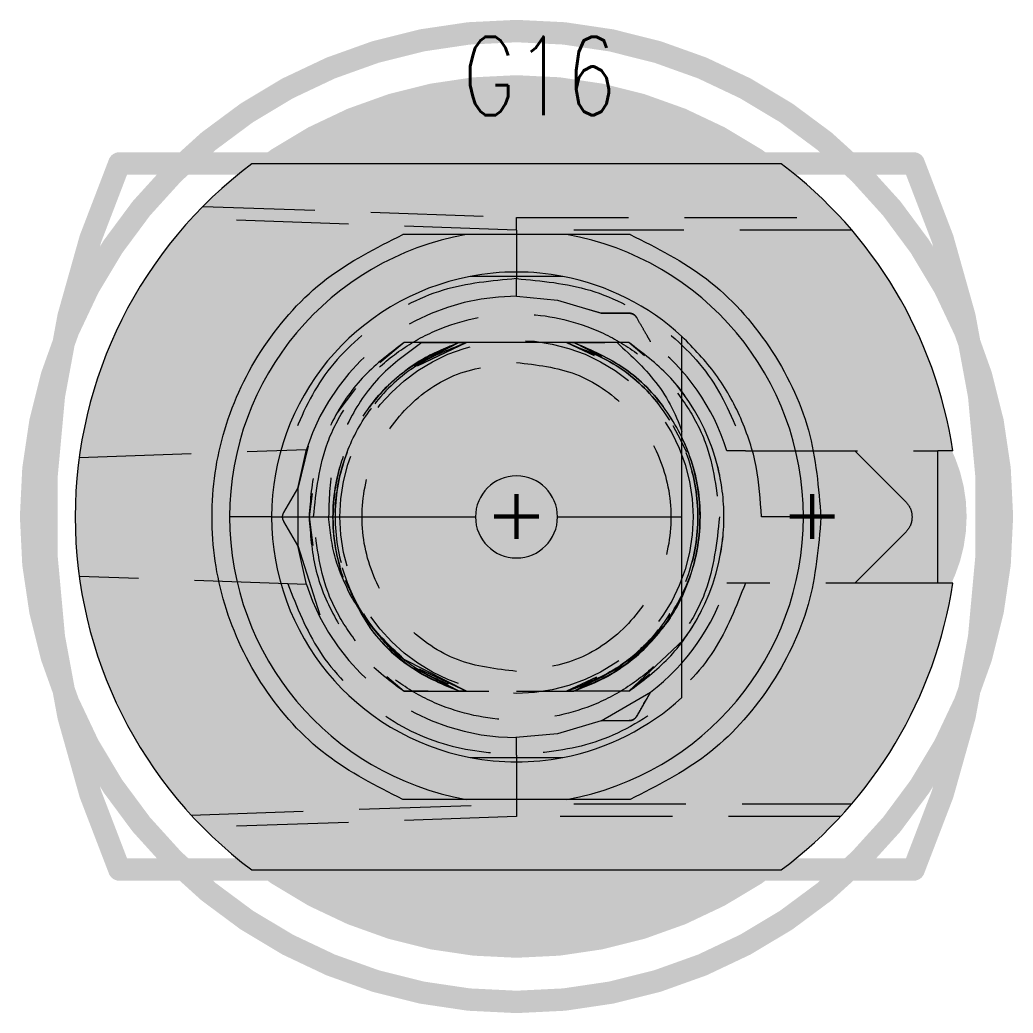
# Model space of a CAD drawing. Header units: millimetres. Extents: x 5 to 1395, y 5 to 415.
# Drawn here: x 1331.12 to 1342.37, y 98.57 to 109.83 of the extents above; entities that cross this region are included whole.
import ezdxf

# ---------------------------------------------------------------- set-up
doc = ezdxf.new("R2010")
doc.units = ezdxf.units.MM
doc.linetypes.add('HIDDEN', pattern=[1.905, 1.27, -0.635])
for name, color, linetype in [('DRIL_PLTE_THRU_01', 16, 'Continuous'), ('DRIL_PLTE_THRU_02', 146, 'Continuous'), ('DRIL_PLTE_THRU_03', 56, 'Continuous'), ('DRIL_PLTE_THRU_04', 216, 'Continuous'), ('DRIL_PLTE_THRU_05', 34, 'Continuous'), ('DRIL_PLTE_THRU_06', 96, 'Continuous'), ('DRIL_PLTE_THRU_07', 171, 'Continuous'), ('DRIL_PLTE_THRU_08', 176, 'Continuous'), ('DRIL_SYMBOL', 2, 'Continuous'), ('PADS_BOT', 5, 'Continuous'), ('PADS_INNER', 1, 'Continuous'), ('PADS_TOP', 1, 'Continuous'), ('PART_NAME_01', 1, 'Continuous'), ('PART_TOP_2DLINE_26', 5, 'Continuous'), ('PART_TOP_2DLINE_27', 5, 'Continuous')]:
    doc.layers.add(name, color=color, linetype=linetype)
doc.styles.add('W0$127', font='simplex', dxfattribs={"width": 0.75})

# ---------------------------------------------------------------- blocks, each defined once
blk = doc.blocks.new('SMOOTH_0$254')
at = {"const_width": 0.127}
blk.add_lwpolyline([(-0.0635, 0, 1), (0.0635, 0, 1)], format="xyb", close=True, dxfattribs=at)
blk = doc.blocks.new('PART_BODY_TOP_1')
at = {"layer": 'PART_TOP_2DLINE_26', "const_width": 0.254}
blk.add_lwpolyline([(5.5, 0, 1), (-5.5, 0, 1)], format="xyb", close=True, dxfattribs=at)
at = {"layer": 'PART_TOP_2DLINE_27', "const_width": 0.254}
blk.add_lwpolyline([(-4.5, 4), (4.5, 4, -0.208911), (4.5, -4), (-4.5, -4, -0.208911)], format="xyb", close=True, dxfattribs=at)
at = {"layer": 'PART_TOP_2DLINE_27'}
for p in [(-4.5, 4), (4.5, 4), (-4.5, -4), (4.5, -4)]:
    blk.add_blockref('SMOOTH_0$254', p, dxfattribs=at)
blk = doc.blocks.new('DRIL_SYMBOL_5$15')
at = {"layer": 'DRIL_SYMBOL', "const_width": 0.0508}
for points in [[(0, -0.254), (0, 0.254)], [(-0.254, 0), (0.254, 0)]]:
    blk.add_lwpolyline(points, dxfattribs=at)
blk = doc.blocks.new('DRIL_HOLE_5$15')
at = {"const_width": 2.575}
blk.add_lwpolyline([(-1.2875, 0, 1), (1.2875, 0, 1)], format="xyb", close=True, dxfattribs=at)
blk.add_blockref('DRIL_SYMBOL_5$15', (0, 0))
blk = doc.blocks.new('PAD_0')
at = {"const_width": 5}
blk.add_lwpolyline([(0, -2.5, 1), (0, 2.5, 1)], format="xyb", close=True, dxfattribs=at)
blk = doc.blocks.new('STK_TOP_181')
at = {"layer": 'DRIL_PLTE_THRU_01'}
blk.add_blockref('DRIL_HOLE_5$15', (0, 0), dxfattribs=at)
at = {"layer": 'DRIL_PLTE_THRU_02'}
blk.add_blockref('DRIL_HOLE_5$15', (0, 0), dxfattribs=at)
at = {"layer": 'DRIL_PLTE_THRU_03'}
blk.add_blockref('DRIL_HOLE_5$15', (0, 0), dxfattribs=at)
at = {"layer": 'DRIL_PLTE_THRU_04'}
blk.add_blockref('DRIL_HOLE_5$15', (0, 0), dxfattribs=at)
at = {"layer": 'DRIL_PLTE_THRU_05'}
blk.add_blockref('DRIL_HOLE_5$15', (0, 0), dxfattribs=at)
at = {"layer": 'DRIL_PLTE_THRU_06'}
blk.add_blockref('DRIL_HOLE_5$15', (0, 0), dxfattribs=at)
at = {"layer": 'DRIL_PLTE_THRU_07'}
blk.add_blockref('DRIL_HOLE_5$15', (0, 0), dxfattribs=at)
at = {"layer": 'DRIL_PLTE_THRU_08'}
blk.add_blockref('DRIL_HOLE_5$15', (0, 0), dxfattribs=at)
at = {"layer": 'PADS_BOT'}
blk.add_blockref('PAD_0', (0, 0), dxfattribs=at)
at = {"layer": 'PADS_INNER'}
blk.add_blockref('PAD_0', (0, 0), dxfattribs=at)
at = {"layer": 'PADS_TOP'}
blk.add_blockref('PAD_0', (0, 0), dxfattribs=at)
blk = doc.blocks.new('DRIL_SYMBOL_2$55')
at = {"layer": 'DRIL_SYMBOL', "const_width": 0.0508}
for points in [[(0, -0.254), (0, 0.254)], [(-0.254, 0), (0.254, 0)]]:
    blk.add_lwpolyline(points, dxfattribs=at)
blk = doc.blocks.new('DRIL_HOLE_2$55')
at = {"const_width": 1.275}
blk.add_lwpolyline([(-0.6375, 0, 1), (0.6375, 0, 1)], format="xyb", close=True, dxfattribs=at)
blk.add_blockref('DRIL_SYMBOL_2$55', (0, 0))
blk = doc.blocks.new('PAD_1')
at = {"const_width": 1.75}
blk.add_lwpolyline([(0, -0.875, 1), (0, 0.875, 1)], format="xyb", close=True, dxfattribs=at)
blk = doc.blocks.new('STK_TOP_182')
at = {"layer": 'DRIL_PLTE_THRU_01'}
blk.add_blockref('DRIL_HOLE_2$55', (0, 0), dxfattribs=at)
at = {"layer": 'DRIL_PLTE_THRU_02'}
blk.add_blockref('DRIL_HOLE_2$55', (0, 0), dxfattribs=at)
at = {"layer": 'DRIL_PLTE_THRU_03'}
blk.add_blockref('DRIL_HOLE_2$55', (0, 0), dxfattribs=at)
at = {"layer": 'DRIL_PLTE_THRU_04'}
blk.add_blockref('DRIL_HOLE_2$55', (0, 0), dxfattribs=at)
at = {"layer": 'DRIL_PLTE_THRU_05'}
blk.add_blockref('DRIL_HOLE_2$55', (0, 0), dxfattribs=at)
at = {"layer": 'DRIL_PLTE_THRU_06'}
blk.add_blockref('DRIL_HOLE_2$55', (0, 0), dxfattribs=at)
at = {"layer": 'DRIL_PLTE_THRU_07'}
blk.add_blockref('DRIL_HOLE_2$55', (0, 0), dxfattribs=at)
at = {"layer": 'DRIL_PLTE_THRU_08'}
blk.add_blockref('DRIL_HOLE_2$55', (0, 0), dxfattribs=at)
at = {"layer": 'PADS_BOT'}
blk.add_blockref('PAD_1', (0, 0), dxfattribs=at)
at = {"layer": 'PADS_INNER'}
blk.add_blockref('PAD_1', (0, 0), dxfattribs=at)
at = {"layer": 'PADS_TOP'}
blk.add_blockref('PAD_1', (0, 0), dxfattribs=at)
blk = doc.blocks.new('SYM_TOP_3')
for name, p in [('PART_BODY_TOP_1', (0, 0)), ('STK_TOP_181', (0, 0)), ('STK_TOP_182', (3.35, 0))]:
    blk.add_blockref(name, p)
blk = doc.blocks.new('PART_TOP_5')
blk.add_blockref('SYM_TOP_3', (0, 0))
at = {"layer": 'PART_NAME_01', "style": 'W0$127', "width": 0.75}
blk.add_text('G16', height=0.889, dxfattribs=at).set_placement((-0.6096, 4.5466))
blk = doc.blocks.new('q')
blk.add_blockref('PART_TOP_5', (1336.745, 104.199))

msp = doc.modelspace()

# ---------------------------------------------------------------- linework, layer by layer
at = {"color": 7, "linetype": 'Continuous', "lineweight": 15}
for p, q in [((1339.7448, 108.1938), (1333.7448, 108.1938)), ((1341.6882, 104.9438), (1341.5198, 104.9438)), ((1341.5198, 103.4438), (1341.5198, 104.9438)), ((1333.9698, 104.1938), (1333.4948, 104.1938)), ((1333.9698, 104.1938), (1336.2801, 104.1938)), ((1337.2096, 104.1938), (1338.6198, 104.1938)), ((1339.9948, 104.1938), (1339.5198, 104.1938)), ((1341.6882, 103.4438), (1341.5198, 103.4438)), ((1333.7448, 100.1938), (1339.7448, 100.1938))]:
    msp.add_line(p, q, dxfattribs=at)
at = {"color": 7, "linetype": 'HIDDEN', "lineweight": 0}
for p, q in [((1333.1923, 107.7123), (1336.7448, 107.5882)), ((1336.7448, 107.4438), (1333.0591, 107.5725)), ((1336.7448, 107.4438), (1336.7448, 107.5881)), ((1336.7448, 107.5881), (1340.4161, 107.5881)), ((1336.7448, 107.4438), (1336.7448, 106.8938)), ((1340.5445, 107.4438), (1337.3951, 107.4438)), ((1336.7448, 106.6938), (1336.7448, 106.8938)), ((1337.7047, 106.5021), (1337.5025, 106.5602)), ((1337.7047, 106.5021), (1338.0198, 106.5021)), ((1335.4713, 106.1688), (1335.1978, 105.9396)), ((1336.0939, 106.1688), (1335.4713, 106.1688)), ((1336.0939, 106.1688), (1335.5816, 105.9054)), ((1335.6223, 105.9063), (1336.1788, 106.1687)), ((1336.1788, 106.1687), (1335.6223, 105.9063)), ((1335.6223, 105.9063), (1336.1788, 106.1687)), ((1336.1788, 106.1687), (1335.6223, 105.9063)), ((1336.4296, 106.1688), (1335.6722, 106.1688)), ((1335.6722, 106.1688), (1336.0939, 106.1688)), ((1337.06, 106.1688), (1336.4296, 106.1688)), ((1338.0183, 106.1688), (1337.06, 106.1688)), ((1337.3108, 106.1688), (1337.6237, 106.0212)), ((1337.6237, 106.0212), (1337.3108, 106.1688)), ((1337.7457, 106.1688), (1337.3957, 106.1688)), ((1337.3957, 106.1688), (1337.7457, 106.1688)), ((1337.7106, 106.0069), (1337.3957, 106.1688)), ((1338.1966, 106.0194), (1338.0183, 106.1688)), ((1334.9203, 105.6504), (1334.7097, 105.3688)), ((1331.7906, 104.8688), (1334.3647, 104.9587)), ((1334.3848, 104.9946), (1334.2657, 104.5166)), ((1334.2657, 104.5166), (1334.3647, 104.9587)), ((1339.3385, 104.9438), (1341.5198, 104.9438)), ((1340.5797, 104.9438), (1341.1529, 104.3706)), ((1334.1082, 104.2438), (1334.2657, 104.5166)), ((1334.2657, 104.5166), (1334.2657, 103.8709)), ((1334.428, 104.4587), (1334.3948, 104.1938)), ((1334.2657, 103.8709), (1334.1082, 104.1438)), ((1334.3948, 104.1938), (1334.4354, 103.8701)), ((1334.3948, 104.1938), (1334.4337, 103.8835)), ((1341.1529, 104.017), (1340.5797, 103.4438)), ((1334.3647, 103.4289), (1334.2657, 103.8709)), ((1334.2657, 103.8709), (1334.5175, 103.084)), ((1334.3647, 103.4289), (1331.7906, 103.5188)), ((1341.5198, 103.4438), (1339.3385, 103.4438)), ((1338.634, 102.7961), (1338.0183, 102.2188)), ((1336.1788, 102.2188), (1335.4733, 102.58)), ((1335.5799, 102.4831), (1336.0939, 102.2188)), ((1336.0939, 102.2188), (1335.5799, 102.4831)), ((1336.1788, 102.2188), (1335.6467, 102.4697)), ((1335.6467, 102.4697), (1336.1788, 102.2188)), ((1336.1788, 102.2188), (1335.6467, 102.4697)), ((1335.6467, 102.4697), (1336.1788, 102.2188)), ((1335.6469, 102.4486), (1336.0939, 102.2188)), ((1336.0939, 102.2188), (1335.6469, 102.4486)), ((1336.1788, 102.2188), (1335.7089, 102.4403)), ((1335.709, 102.4403), (1336.1788, 102.2188)), ((1337.9674, 102.5128), (1337.3957, 102.2188)), ((1337.9674, 102.5127), (1337.3957, 102.2188)), ((1338.0183, 102.2188), (1338.2543, 102.4165)), ((1335.2739, 102.3842), (1335.4713, 102.2188)), ((1335.332, 102.3355), (1335.4713, 102.2188)), ((1337.6498, 102.3786), (1337.3108, 102.2188)), ((1337.3108, 102.2188), (1337.6498, 102.3786)), ((1337.3957, 102.2188), (1337.6368, 102.3427)), ((1335.7439, 102.2188), (1335.4713, 102.2188)), ((1335.4713, 102.2188), (1336.0939, 102.2188)), ((1336.1788, 102.2188), (1336.4296, 102.2188)), ((1336.7448, 102.2188), (1337.0129, 102.2188)), ((1336.8264, 102.2188), (1337.06, 102.2188)), ((1337.06, 102.2188), (1337.3108, 102.2188)), ((1338.0183, 102.2188), (1337.3957, 102.2188)), ((1337.7047, 101.8854), (1338.264, 102.2083)), ((1338.0183, 102.2188), (1337.7457, 102.2188)), ((1338.264, 102.2083), (1338.1064, 101.9354)), ((1336.7448, 101.4938), (1336.7448, 101.6938)), ((1336.2204, 101.4688), (1336.2204, 101.4688)), ((1336.7448, 101.4938), (1336.7448, 100.9438)), ((1333.0591, 100.8151), (1336.7448, 100.9438)), ((1336.7448, 100.9438), (1336.7448, 100.7994)), ((1337.3951, 100.9438), (1340.5445, 100.9438)), ((1336.7448, 100.7994), (1333.1923, 100.6753)), ((1340.4161, 100.7994), (1336.7448, 100.7994))]:
    msp.add_line(p, q, dxfattribs=at)
at = {"color": 7, "linetype": 'HIDDEN', "lineweight": 0, "flags": 128}
for points in [[(1336.7448, 106.6938), (1337.2104, 106.65), (1337.7047, 106.5021)], [(1335.4713, 106.1688), (1335.4713, 106.1688)], [(1335.4713, 106.1688), (1335.4713, 106.1688)], [(1335.4713, 106.1688), (1335.4713, 106.1688)], [(1335.4713, 106.1688), (1335.4713, 106.1688)], [(1335.4713, 106.1688), (1335.4713, 106.1688)], [(1335.4713, 106.1688), (1335.4713, 106.1688)], [(1335.4713, 106.1688), (1335.4713, 106.1688)], [(1336.4296, 106.1688), (1336.4296, 106.1688)], [(1337.06, 106.1688), (1337.06, 106.1688)], [(1338.0183, 106.1688), (1338.0183, 106.1688)], [(1338.0183, 106.1688), (1338.0183, 106.1688)], [(1338.0183, 106.1688), (1338.0183, 106.1688)], [(1338.0183, 106.1688), (1338.0183, 106.1688)], [(1338.0183, 106.1688), (1338.0183, 106.1688)], [(1338.0183, 106.1688), (1338.0183, 106.1688)], [(1338.0183, 106.1688), (1338.0183, 106.1688)], [(1338.0183, 106.1688), (1338.0183, 106.1688)], [(1335.7176, 105.973), (1335.7176, 105.973)], [(1338.674, 104.9699), (1338.6778, 104.9413), (1338.6779, 104.9323), (1338.6777, 104.931), (1338.6773, 104.9302), (1338.6771, 104.93), (1338.6771, 104.93), (1338.677, 104.93), (1338.677, 104.9299), (1338.677, 104.9299), (1338.677, 104.9299), (1338.677, 104.9299), (1338.6771, 104.9299), (1338.6773, 104.93), (1338.6774, 104.93), (1338.6774, 104.93), (1338.6774, 104.93), (1338.6774, 104.93), (1338.6774, 104.93), (1338.6773, 104.93), (1338.6771, 104.9299), (1338.6769, 104.9299), (1338.6768, 104.9298), (1338.6768, 104.9298), (1338.6767, 104.9298), (1338.6767, 104.9298), (1338.6767, 104.9298), (1338.6767, 104.9298), (1338.6764, 104.9298), (1338.676, 104.9299), (1338.6754, 104.9302), (1338.6727, 104.9332), (1338.6086, 105.0627), (1338.5214, 105.2257)], [(1334.9656, 105.221), (1334.9656, 105.221)], [(1335.4713, 102.2188), (1335.4713, 102.2188)], [(1336.1788, 102.2188), (1336.1788, 102.2188)], [(1336.1788, 102.2188), (1336.1788, 102.2188)], [(1336.1788, 102.2188), (1336.1788, 102.2188)], [(1336.1788, 102.2188), (1336.1788, 102.2188)], [(1336.1788, 102.2188), (1336.1788, 102.2188)], [(1336.1788, 102.2188), (1336.1788, 102.2188)], [(1336.1788, 102.2188), (1336.1788, 102.2188)], [(1336.1788, 102.2188), (1336.1788, 102.2188)], [(1337.3108, 102.2188), (1337.3108, 102.2188)], [(1337.3108, 102.2188), (1337.3108, 102.2188)], [(1337.3108, 102.2188), (1337.3108, 102.2188)], [(1337.3108, 102.2188), (1337.3108, 102.2188)], [(1337.3108, 102.2188), (1337.3108, 102.2188)], [(1338.0183, 102.2188), (1338.0183, 102.2188)], [(1337.7047, 101.8854), (1337.2104, 101.7375), (1336.7363, 101.6938)]]:
    msp.add_lwpolyline(points, dxfattribs=at)
at = {"color": 7, "linetype": 'HIDDEN', "lineweight": 0}
msp.add_circle((1336.7448, 104.1938), 2, dxfattribs=at)
at = {"color": 7, "linetype": 'Continuous', "lineweight": 15}
for radius, start, end in [(5, 126.8699, 233.1301), (5, 8.62693, 53.1301), (3.25, 100.06327, 180), (3.25, 0, 79.93673), (2.775, 100.89295, 180), (2.775, 79.10668, 100.89376), (2.775, 47.49336, 79.10705), (0.4648, 0, 180), (3.25, 180, 259.93673), (2.775, 180, 259.10705), (0.4648, 180, 0), (3.25, 280.06327, 0), (5, 306.8699, 351.37307), (2.775, 280.89324, 312.50663), (2.775, 259.10676, 280.89295)]:
    msp.add_arc((1336.7448, 104.1938), radius, start, end, dxfattribs=at)
at = {"color": 7, "linetype": 'HIDDEN', "lineweight": 0}
for radius, start, end in [(2.5, 90, 162.18431), (2.35, 323.50581, 57.18508), (2.5, 17.4576, 52.57976), (2.5, 197.81569, 270), (2.5, 307.42024, 342.5424)]:
    msp.add_arc((1336.7448, 104.1938), radius, start, end, dxfattribs=at)
at = {"color": 7, "linetype": 'Continuous', "lineweight": 15}
for points, knots in [([(1335.4554, 100.9938), (1335.1564, 101.1447), (1334.5447, 101.4535), (1333.8427, 102.2368), (1333.3941, 103.1764), (1333.2462, 104.1938), (1333.3941, 105.2111), (1333.8427, 106.1508), (1334.5447, 106.9341), (1335.1564, 107.2429), (1335.4554, 107.3938)], [0, 0, 0, 0, 0.122204, 0.2499995, 0.3777966, 0.5000001, 0.6222036, 0.7500007, 0.8777962, 1, 1, 1, 1]), ([(1336.1769, 107.3938), (1336.1764, 107.3938), (1336.1752, 107.3938), (1336.1635, 107.3938), (1336.12, 107.3938), (1335.9236, 107.3938), (1335.6896, 107.3938), (1335.4934, 107.3938), (1335.4554, 107.3938)], [0, 0, 0, 0, 0.0169296, 0.0392919, 0.0816921, 0.2361885, 0.8521605, 1, 1, 1, 1]), ([(1337.3127, 107.3938), (1337.1368, 107.3938), (1336.7843, 107.3938), (1336.3912, 107.3938), (1336.1988, 107.3938), (1336.1769, 107.3938)], [0, 0, 0, 0, 0.4690895, 0.9396121, 1, 1, 1, 1]), ([(1338.0342, 107.3938), (1337.8997, 107.3938), (1337.7259, 107.3938), (1337.5316, 107.3938), (1337.451, 107.3938), (1337.397, 107.3938), (1337.3574, 107.3938), (1337.3312, 107.3938), (1337.3172, 107.3938), (1337.3131, 107.3938), (1337.3128, 107.3938), (1337.3127, 107.3938)], [0, 0, 0, 0, 0.5219357, 0.6747139, 0.7796339, 0.8517386, 0.9016652, 0.9545703, 0.9758841, 0.9930933, 1, 1, 1, 1]), ([(1338.0342, 107.3938), (1338.3339, 107.2426), (1338.9471, 106.9333), (1339.6451, 106.1483), (1340.1107, 105.2067), (1340.1672, 104.5223), (1340.1948, 104.1878)], [0, 0, 0, 0, 0.2443894, 0.4999991, 0.7556097, 1, 1, 1, 1]), ([(1337.2692, 106.9188), (1336.9791, 106.9188), (1336.626, 106.9188), (1336.2818, 106.9188), (1336.2204, 106.9188)], [0, 0, 0, 0, 0.8214986, 1, 1, 1, 1]), ([(1338.6198, 104.1938), (1338.6198, 104.3887), (1338.6198, 104.8931), (1338.6198, 105.5749), (1338.6198, 106.0239), (1338.6198, 106.2395)], [0, 0, 0, 0, 0.246525, 0.6381386, 1, 1, 1, 1]), ([(1339.5198, 104.1938), (1339.5084, 104.3856), (1339.4855, 104.7691), (1339.3007, 105.3182), (1339.0208, 105.8255), (1338.7535, 106.1015), (1338.6198, 106.2395)], [0, 0, 0, 0, 0.2500002, 0.5000001, 0.7499999, 1, 1, 1, 1]), ([(1340.1948, 104.1878), (1340.1662, 103.8543), (1340.1076, 103.172), (1339.6414, 102.2343), (1338.9445, 101.4527), (1338.3331, 101.1445), (1338.0342, 100.9938)], [0, 0, 0, 0, 0.244424, 0.5000005, 0.7555761, 1, 1, 1, 1]), ([(1338.6198, 102.1481), (1338.6198, 102.5857), (1338.6198, 103.1886), (1338.6198, 103.9774), (1338.6198, 104.1938)], [0, 0, 0, 0, 0.7257571, 1, 1, 1, 1]), ([(1336.2204, 101.4688), (1336.5105, 101.4688), (1336.8636, 101.4688), (1337.2078, 101.4688), (1337.2692, 101.4688)], [0, 0, 0, 0, 0.8214867, 1, 1, 1, 1]), ([(1336.1769, 100.9938), (1336.1764, 100.9938), (1336.1752, 100.9938), (1336.1635, 100.9938), (1336.12, 100.9938), (1335.9236, 100.9938), (1335.6896, 100.9938), (1335.4934, 100.9938), (1335.4554, 100.9938)], [0, 0, 0, 0, 0.0169296, 0.0392919, 0.0816921, 0.2361885, 0.8521605, 1, 1, 1, 1]), ([(1337.3127, 100.9938), (1337.1368, 100.9938), (1336.7843, 100.9938), (1336.3912, 100.9938), (1336.1988, 100.9938), (1336.1769, 100.9938)], [0, 0, 0, 0, 0.4690895, 0.9396121, 1, 1, 1, 1]), ([(1338.0342, 100.9938), (1337.8997, 100.9938), (1337.7259, 100.9938), (1337.5316, 100.9938), (1337.451, 100.9938), (1337.397, 100.9938), (1337.3574, 100.9938), (1337.3312, 100.9938), (1337.3172, 100.9938), (1337.3131, 100.9938), (1337.3128, 100.9938), (1337.3127, 100.9938)], [0, 0, 0, 0, 0.5219357, 0.6747139, 0.7796339, 0.8517386, 0.9016652, 0.9545703, 0.9758841, 0.9930933, 1, 1, 1, 1])]:
    msp.add_open_spline(points, degree=3, knots=knots, dxfattribs=at)
at = {"color": 7, "linetype": 'HIDDEN', "lineweight": 0}
for points, knots in [([(1336.7448, 106.8938), (1336.4628, 106.8681), (1335.8836, 106.8154), (1335.099, 106.3895), (1334.4701, 105.7559), (1334.257, 105.2147), (1334.1532, 104.9513)], [0, 0, 0, 0, 0.24342102, 0.4999983, 0.75657701, 1, 1, 1, 1]), ([(1336.7448, 106.8938), (1337.0274, 106.868), (1337.6079, 106.815), (1338.3939, 106.3873), (1339.0232, 105.751), (1339.2353, 105.2081), (1339.3385, 104.9438)], [0, 0, 0, 0, 0.2433929, 0.5000001, 0.7566092, 1, 1, 1, 1]), ([(1334.4448, 104.1938), (1334.4757, 104.483), (1334.5234, 104.9295), (1334.8097, 105.4656), (1335.1069, 105.831), (1335.4729, 106.1303), (1336.0089, 106.4076), (1336.7448, 106.5496), (1337.4806, 106.4076), (1338.0166, 106.1304), (1338.3825, 105.8313), (1338.6798, 105.4658), (1338.9662, 104.9296), (1339.0139, 104.483), (1339.0448, 104.1938)], [0, 0, 0, 0, 0.1197213, 0.184823, 0.2500002, 0.3151012, 0.3802778, 0.5000001, 0.6197225, 0.6848233, 0.7499998, 0.8151023, 0.8802787, 1, 1, 1, 1]), ([(1338.0198, 106.5021), (1337.9378, 106.5021), (1337.8294, 106.5021), (1337.733, 106.5021), (1337.7083, 106.5021), (1337.7059, 106.5021), (1337.7047, 106.5021)], [0, 0, 0, 0, 0.6386736, 0.8437249, 0.9249995, 1, 1, 1, 1]), ([(1338.0198, 106.5021), (1338.0285, 106.5015), (1338.0459, 106.5002), (1338.0703, 106.4896), (1338.0917, 106.4738), (1338.1015, 106.4594), (1338.1064, 106.4521)], [0, 0, 0, 0, 0.2508127, 0.4999301, 0.7491433, 1, 1, 1, 1]), ([(1338.1064, 106.4521), (1338.1023, 106.4586), (1338.0967, 106.4675), (1338.0833, 106.4797), (1338.0759, 106.485), (1338.0704, 106.4885), (1338.0645, 106.4917), (1338.056, 106.4956), (1338.0382, 106.5014), (1338.0276, 106.5018), (1338.0198, 106.5021)], [0, 0, 0, 0, 0.3001818, 0.4066774, 0.4526152, 0.4958962, 0.5401335, 0.5867138, 0.6945768, 1, 1, 1, 1]), ([(1338.264, 106.1793), (1338.2634, 106.1803), (1338.2622, 106.1824), (1338.2498, 106.2038), (1338.2196, 106.256), (1338.1694, 106.3431), (1338.1285, 106.4139), (1338.1064, 106.4521)], [0, 0, 0, 0, 0.0741139, 0.1549267, 0.3599193, 0.6537325, 1, 1, 1, 1]), ([(1335.4713, 106.1688), (1335.3145, 106.051), (1335.0011, 105.8153), (1334.6626, 105.3287), (1334.437, 104.7805), (1334.4089, 104.3894), (1334.3948, 104.1938)], [0, 0, 0, 0, 0.2499993, 0.5000001, 0.7499999, 1, 1, 1, 1]), ([(1335.4713, 106.1688), (1335.3145, 106.051), (1335.0011, 105.8153), (1334.6626, 105.3287), (1334.437, 104.7805), (1334.4089, 104.3894), (1334.3948, 104.1938)], [0, 0, 0, 0, 0.2499993, 0.5000001, 0.7499999, 1, 1, 1, 1]), ([(1335.6722, 106.1688), (1335.5093, 106.0516), (1335.1856, 105.8188), (1334.8448, 105.3258), (1334.631, 104.7743), (1334.6208, 104.3864), (1334.6157, 104.1938)], [0, 0, 0, 0, 0.2550557, 0.5067401, 0.755055, 1, 1, 1, 1]), ([(1336.0939, 106.1688), (1335.9566, 106.114), (1335.6821, 106.0043), (1335.3262, 105.7343), (1335.0321, 105.4012), (1334.816, 105.012), (1334.6864, 104.5861), (1334.6512, 104.1431), (1334.7044, 103.6996), (1334.8164, 103.426), (1334.8724, 103.2892)], [0, 0, 0, 0, 0.1250016, 0.2500005, 0.3750018, 0.5000008, 0.6250014, 0.7500008, 0.8750011, 1, 1, 1, 1]), ([(1336.0939, 102.2188), (1335.894, 102.3055), (1335.4941, 102.4789), (1335.0329, 102.9573), (1334.7336, 103.5421), (1334.6312, 104.1938), (1334.7336, 104.8454), (1335.0329, 105.4303), (1335.4941, 105.9086), (1335.894, 106.0821), (1336.0939, 106.1688)], [0, 0, 0, 0, 0.1250002, 0.2500005, 0.3749998, 0.4999998, 0.6250002, 0.7500002, 0.8750004, 1, 1, 1, 1]), ([(1335.4733, 102.58), (1335.335, 102.7081), (1335.0583, 102.9642), (1334.795, 103.4727), (1334.6707, 104.0266), (1334.7035, 104.5951), (1334.8884, 105.1337), (1335.2131, 105.5993), (1335.6493, 105.9703), (1336.0023, 106.1026), (1336.1788, 106.1688)], [0, 0, 0, 0, 0.1249999, 0.2500002, 0.375001, 0.5000013, 0.6250009, 0.7500022, 0.8750022, 1, 1, 1, 1]), ([(1336.1788, 106.1688), (1335.972, 106.0879), (1335.5583, 105.926), (1335.0761, 105.4495), (1334.7622, 104.8578), (1334.6544, 104.1938), (1334.7621, 103.5297), (1335.0761, 102.938), (1335.5583, 102.4615), (1335.972, 102.2997), (1336.1788, 102.2188)], [0, 0, 0, 0, 0.1249998, 0.2499989, 0.3749988, 0.4999992, 0.6249995, 0.7500001, 0.8750012, 1, 1, 1, 1]), ([(1336.1788, 106.1688), (1336.1785, 106.1688), (1336.1777, 106.1688), (1336.1708, 106.1688), (1336.1442, 106.1688), (1336.1157, 106.1688), (1336.0939, 106.1688)], [0, 0, 0, 0, 0.0688566, 0.1453976, 0.3448513, 1, 1, 1, 1]), ([(1336.1788, 106.1688), (1336.1784, 106.1688), (1336.1777, 106.1688), (1336.1708, 106.1688), (1336.1442, 106.1688), (1336.1157, 106.1688), (1336.0939, 106.1688)], [0, 0, 0, 0, 0.0689285, 0.1455767, 0.345186, 1, 1, 1, 1]), ([(1336.0939, 106.1688), (1336.1155, 106.1688), (1336.1436, 106.1688), (1336.1708, 106.1688), (1336.1777, 106.1688), (1336.1785, 106.1688), (1336.1788, 106.1688)], [0, 0, 0, 0, 0.6595402, 0.8553881, 0.9305692, 1, 1, 1, 1]), ([(1337.3108, 106.1688), (1337.3112, 106.1688), (1337.3119, 106.1688), (1337.3188, 106.1688), (1337.3454, 106.1688), (1337.3739, 106.1688), (1337.3957, 106.1688)], [0, 0, 0, 0, 0.0689218, 0.1454857, 0.3449639, 1, 1, 1, 1]), ([(1337.3957, 106.1688), (1337.3741, 106.1688), (1337.346, 106.1688), (1337.3188, 106.1688), (1337.3119, 106.1688), (1337.3112, 106.1688), (1337.3108, 106.1688)], [0, 0, 0, 0, 0.6593544, 0.8552374, 0.9305187, 1, 1, 1, 1]), ([(1337.3108, 106.1688), (1337.3112, 106.1688), (1337.3119, 106.1688), (1337.3187, 106.1688), (1337.3454, 106.1688), (1337.3739, 106.1688), (1337.3957, 106.1688)], [0, 0, 0, 0, 0.06881846, 0.14527272, 0.34469453, 1, 1, 1, 1]), ([(1337.3957, 106.1688), (1337.3741, 106.1688), (1337.346, 106.1688), (1337.3187, 106.1688), (1337.3119, 106.1688), (1337.3112, 106.1688), (1337.3108, 106.1688)], [0, 0, 0, 0, 0.65954428, 0.85541081, 0.93053131, 1, 1, 1, 1]), ([(1337.3108, 106.1688), (1337.5176, 106.0879), (1337.9314, 105.926), (1338.4135, 105.4495), (1338.7274, 104.8578), (1338.8352, 104.1938), (1338.7275, 103.5298), (1338.4135, 102.938), (1337.9314, 102.4615), (1337.5177, 102.2997), (1337.3108, 102.2188)], [0, 0, 0, 0, 0.1249997, 0.2500006, 0.3749997, 0.4999998, 0.625, 0.7500006, 0.8749994, 1, 1, 1, 1]), ([(1337.3108, 102.2188), (1337.5177, 102.2997), (1337.9314, 102.4615), (1338.4135, 102.938), (1338.7275, 103.5298), (1338.8352, 104.1938), (1338.7274, 104.8578), (1338.4135, 105.4495), (1337.9314, 105.926), (1337.5176, 106.0879), (1337.3108, 106.1688)], [0, 0, 0, 0, 0.12500056, 0.24999945, 0.37499996, 0.50000024, 0.62500029, 0.74999942, 0.87500034, 1, 1, 1, 1]), ([(1337.3108, 106.1687), (1337.5176, 106.0878), (1337.9313, 105.926), (1338.4135, 105.4495), (1338.7274, 104.8578), (1338.8352, 104.1938), (1338.7274, 103.5298), (1338.4135, 102.938), (1337.9313, 102.4616), (1337.5176, 102.2997), (1337.3108, 102.2188)], [0, 0, 0, 0, 0.1249994, 0.2500001, 0.3749996, 0.4999994, 0.6249998, 0.7499993, 0.875, 1, 1, 1, 1]), ([(1337.3108, 102.2188), (1337.5176, 102.2997), (1337.9313, 102.4616), (1338.4135, 102.938), (1338.7274, 103.5298), (1338.8352, 104.1938), (1338.7274, 104.8578), (1338.4135, 105.4495), (1337.9313, 105.926), (1337.5176, 106.0878), (1337.3108, 106.1687)], [0, 0, 0, 0, 0.125, 0.2500007, 0.3750002, 0.5000006, 0.6250004, 0.7499999, 0.8750006, 1, 1, 1, 1]), ([(1337.3108, 106.1687), (1337.5176, 106.0878), (1337.9313, 105.926), (1338.4135, 105.4495), (1338.7274, 104.8578), (1338.8352, 104.1938), (1338.7274, 103.5298), (1338.4135, 102.938), (1337.9313, 102.4616), (1337.5176, 102.2997), (1337.3108, 102.2188)], [0, 0, 0, 0, 0.1249997, 0.2500005, 0.3750001, 0.5, 0.6250005, 0.7499995, 0.8750003, 1, 1, 1, 1]), ([(1337.3108, 102.2188), (1337.5176, 102.2997), (1337.9313, 102.4616), (1338.4135, 102.938), (1338.7274, 103.5298), (1338.8352, 104.1938), (1338.7274, 104.8578), (1338.4135, 105.4495), (1337.9313, 105.926), (1337.5176, 106.0878), (1337.3108, 106.1687)], [0, 0, 0, 0, 0.1249997, 0.2500005, 0.3749995, 0.5, 0.6249999, 0.7499995, 0.8750003, 1, 1, 1, 1]), ([(1338.1202, 102.6638), (1338.2295, 102.7625), (1338.5003, 103.0069), (1338.7525, 103.5463), (1338.8594, 104.1927), (1338.7558, 104.8457), (1338.4568, 105.4302), (1337.9955, 105.9086), (1337.5956, 106.0821), (1337.3957, 106.1688)], [0, 0, 0, 0, 0.1013763, 0.2511472, 0.4009177, 0.5506883, 0.7004577, 0.850228, 1, 1, 1, 1]), ([(1337.3957, 106.1688), (1337.5956, 106.0821), (1337.9955, 105.9087), (1338.4568, 105.4302), (1338.7557, 104.8458), (1338.8597, 104.1924), (1338.7513, 103.5472), (1338.5179, 103.0343), (1338.2733, 102.8102), (1338.1889, 102.7329)], [0, 0, 0, 0, 0.1532178, 0.3064354, 0.459655, 0.6128733, 0.7660917, 0.9193113, 1, 1, 1, 1]), ([(1337.3957, 102.2188), (1337.5956, 102.3055), (1337.9955, 102.4789), (1338.4567, 102.9573), (1338.756, 103.5421), (1338.8584, 104.1938), (1338.756, 104.8454), (1338.4567, 105.4303), (1337.9955, 105.9086), (1337.5956, 106.082), (1337.3957, 106.1688)], [0, 0, 0, 0, 0.1249985, 0.249999, 0.3749993, 0.4999995, 0.6250004, 0.7500006, 0.8750012, 1, 1, 1, 1]), ([(1337.3957, 106.1688), (1337.5956, 106.0821), (1337.9955, 105.9086), (1338.4567, 105.4302), (1338.7557, 104.8457), (1338.8593, 104.1927), (1338.7526, 103.5462), (1338.4977, 103.0029), (1338.2232, 102.7556), (1338.1103, 102.6539)], [0, 0, 0, 0, 0.1492861, 0.2985742, 0.447862, 0.5971497, 0.7464375, 0.8957252, 1, 1, 1, 1]), ([(1338.4297, 102.975), (1338.5409, 103.1625), (1338.7632, 103.5374), (1338.8565, 104.1951), (1338.7565, 104.8451), (1338.4565, 105.4304), (1337.9955, 105.9086), (1337.5956, 106.082), (1337.3957, 106.1688)], [0, 0, 0, 0, 0.16666676, 0.33333444, 0.50000119, 0.66666794, 0.83333508, 1, 1, 1, 1]), ([(1337.3957, 106.1688), (1337.5956, 106.082), (1337.9955, 105.9086), (1338.4567, 105.4302), (1338.7558, 104.8456), (1338.859, 104.193), (1338.7539, 103.5451), (1338.4724, 102.9628), (1338.1597, 102.6858), (1338.0102, 102.5533)], [0, 0, 0, 0, 0.144562, 0.2891253, 0.4336897, 0.5782532, 0.7228168, 0.8673804, 1, 1, 1, 1]), ([(1337.8838, 106.1688), (1338.0506, 106.0161), (1338.3844, 105.7105), (1338.5985, 105.2582), (1338.6647, 105.0055), (1338.6741, 104.9699)], [0, 0, 0, 0, 0.4618317, 0.9241439, 1, 1, 1, 1]), ([(1338.0183, 102.2188), (1338.1749, 102.3366), (1338.4881, 102.5722), (1338.8288, 103.0589), (1339.0461, 103.6071), (1339.1192, 104.1938), (1339.0461, 104.7805), (1338.8288, 105.3287), (1338.4881, 105.8153), (1338.1749, 106.051), (1338.0183, 106.1688)], [0, 0, 0, 0, 0.1249997, 0.25, 0.3749999, 0.5, 0.6250001, 0.75, 0.8750003, 1, 1, 1, 1]), ([(1336.7448, 102.4438), (1336.5158, 102.4701), (1336.0577, 102.5227), (1335.4752, 102.9274), (1335.0859, 103.5058), (1334.9492, 104.1938), (1335.0859, 104.8817), (1335.4752, 105.4602), (1336.0577, 105.8649), (1336.5158, 105.9175), (1336.7448, 105.9438)], [0, 0, 0, 0, 0.125001, 0.25, 0.3750002, 0.5000001, 0.6250001, 0.7500002, 0.8749988, 1, 1, 1, 1]), ([(1336.7448, 105.9438), (1336.9739, 105.9175), (1337.4319, 105.8649), (1338.0145, 105.4602), (1338.4037, 104.8817), (1338.5404, 104.1938), (1338.4037, 103.5058), (1338.0145, 102.9274), (1337.4319, 102.5227), (1336.9739, 102.4701), (1336.7448, 102.4438)], [0, 0, 0, 0, 0.1250013, 0.2500001, 0.3750003, 0.4999999, 0.6249994, 0.7499997, 0.8749988, 1, 1, 1, 1]), ([(1339.3385, 104.9438), (1339.3107, 104.9438), (1339.2555, 104.9438), (1339.1873, 104.9438), (1339.1383, 104.9438), (1339.1325, 104.9438), (1339.1296, 104.9438)], [0, 0, 0, 0, 0.258626, 0.5136056, 0.7560796, 1, 1, 1, 1]), ([(1341.1529, 104.3706), (1341.1734, 104.3447), (1341.2144, 104.2931), (1341.232, 104.1938), (1341.2144, 104.0945), (1341.1734, 104.0428), (1341.1529, 104.017)], [0, 0, 0, 0, 0.2499907, 0.4999993, 0.7500173, 1, 1, 1, 1]), ([(1334.1082, 104.1438), (1334.1044, 104.1517), (1334.0968, 104.1675), (1334.0938, 104.1938), (1334.0968, 104.2201), (1334.1044, 104.2359), (1334.1082, 104.2438)], [0, 0, 0, 0, 0.2500035, 0.5, 0.7499965, 1, 1, 1, 1]), ([(1334.3948, 104.1938), (1334.4089, 103.9982), (1334.437, 103.6071), (1334.6626, 103.0589), (1335.0011, 102.5722), (1335.3145, 102.3366), (1335.4713, 102.2188)], [0, 0, 0, 0, 0.2500001, 0.4999999, 0.7500007, 1, 1, 1, 1]), ([(1334.3948, 104.1938), (1334.4089, 103.9982), (1334.437, 103.6071), (1334.6626, 103.0589), (1335.0011, 102.5722), (1335.3145, 102.3366), (1335.4713, 102.2188)], [0, 0, 0, 0, 0.2500001, 0.4999999, 0.7500007, 1, 1, 1, 1]), ([(1339.0448, 104.1938), (1339.0139, 103.9046), (1338.9662, 103.4581), (1338.6799, 102.9219), (1338.3827, 102.5565), (1338.0167, 102.2573), (1337.4807, 101.98), (1336.7448, 101.838), (1336.0091, 101.98), (1335.4731, 102.2572), (1335.1071, 102.5563), (1334.8098, 102.9218), (1334.5234, 103.4579), (1334.4757, 103.9046), (1334.4448, 104.1938)], [0, 0, 0, 0, 0.1197213, 0.184823, 0.2500001, 0.3151014, 0.3802777, 0.5000001, 0.6197226, 0.6848233, 0.7499998, 0.8151019, 0.8802787, 1, 1, 1, 1]), ([(1334.8724, 103.2892), (1334.8043, 103.4318), (1334.6674, 103.7187), (1334.633, 104.0348), (1334.6157, 104.1938)], [0, 0, 0, 0, 0.49706637, 1, 1, 1, 1]), ([(1334.1532, 103.4363), (1334.257, 103.1728), (1334.4701, 102.6317), (1335.099, 101.9981), (1335.8836, 101.5722), (1336.4628, 101.5195), (1336.7448, 101.4938)], [0, 0, 0, 0, 0.2434222, 0.5000012, 0.7565787, 1, 1, 1, 1]), ([(1334.8053, 103.4767), (1334.8805, 103.3039), (1335.0424, 102.9319), (1335.497, 102.4801), (1335.8949, 102.3059), (1336.0939, 102.2188)], [0, 0, 0, 0, 0.3025436, 0.6512685, 1, 1, 1, 1]), ([(1339.3385, 103.4438), (1339.2353, 103.1795), (1339.0232, 102.6366), (1338.3939, 102.0003), (1337.6079, 101.5725), (1337.0274, 101.5196), (1336.7448, 101.4938)], [0, 0, 0, 0, 0.2433907, 0.49999976, 0.75660736, 1, 1, 1, 1]), ([(1339.3385, 103.4438), (1339.3108, 103.4438), (1339.2557, 103.4438), (1339.1875, 103.4438), (1339.1383, 103.4438), (1339.1325, 103.4438), (1339.1296, 103.4438)], [0, 0, 0, 0, 0.2580869, 0.5125778, 0.7555837, 1, 1, 1, 1]), ([(1334.8724, 103.2892), (1334.9549, 103.1551), (1335.1192, 102.8882), (1335.3557, 102.6824), (1335.4733, 102.58)], [0, 0, 0, 0, 0.5024632, 1, 1, 1, 1]), ([(1338.4166, 102.957), (1338.275, 102.7944), (1337.992, 102.4692), (1337.5945, 102.3022), (1337.3957, 102.2188)], [0, 0, 0, 0, 0.500001, 1, 1, 1, 1]), ([(1338.0795, 102.6319), (1338.1716, 102.7185), (1338.2798, 102.8202), (1338.3839, 102.9337), (1338.4058, 102.9533), (1338.4128, 102.9571), (1338.4151, 102.9575), (1338.416, 102.9573), (1338.4164, 102.9571), (1338.4166, 102.957)], [0, 0, 0, 0, 0.8053558, 0.9459576, 0.9826872, 0.9932389, 0.9969102, 0.9985051, 1, 1, 1, 1]), ([(1336.0939, 102.2188), (1335.8899, 102.3015), (1335.5453, 102.4412), (1335.3016, 102.7188), (1335.2022, 102.832)], [0, 0, 0, 0, 0.59211027, 1, 1, 1, 1]), ([(1338.1889, 102.7329), (1338.1198, 102.6562), (1337.9046, 102.4176), (1337.6015, 102.2992), (1337.3957, 102.2188)], [0, 0, 0, 0, 0.3212855, 1, 1, 1, 1]), ([(1337.3108, 102.2188), (1337.45, 102.267), (1337.7284, 102.3634), (1337.9625, 102.5424), (1338.0795, 102.6319)], [0, 0, 0, 0, 0.5000015, 1, 1, 1, 1]), ([(1337.3108, 102.2188), (1337.45, 102.267), (1337.7284, 102.3634), (1337.9625, 102.5424), (1338.0795, 102.6319)], [0, 0, 0, 0, 0.5000049, 1, 1, 1, 1]), ([(1336.1788, 102.2188), (1336.1784, 102.2188), (1336.1777, 102.2188), (1336.1708, 102.2188), (1336.1442, 102.2188), (1336.1157, 102.2188), (1336.0939, 102.2188)], [0, 0, 0, 0, 0.0688723, 0.1454036, 0.3449687, 1, 1, 1, 1]), ([(1336.0939, 102.2188), (1336.1155, 102.2188), (1336.1436, 102.2188), (1336.1708, 102.2188), (1336.1777, 102.2188), (1336.1785, 102.2188), (1336.1788, 102.2188)], [0, 0, 0, 0, 0.6593699, 0.8552706, 0.9304873, 1, 1, 1, 1]), ([(1336.1788, 102.2188), (1336.1784, 102.2188), (1336.1777, 102.2188), (1336.1708, 102.2188), (1336.1442, 102.2188), (1336.1157, 102.2188), (1336.0939, 102.2188)], [0, 0, 0, 0, 0.0689523, 0.1455941, 0.3451968, 1, 1, 1, 1]), ([(1337.3108, 102.2188), (1337.3112, 102.2188), (1337.3119, 102.2188), (1337.3188, 102.2188), (1337.3454, 102.2188), (1337.3739, 102.2188), (1337.3957, 102.2188)], [0, 0, 0, 0, 0.0689117, 0.1454695, 0.3449461, 1, 1, 1, 1]), ([(1337.3957, 102.2188), (1337.3741, 102.2188), (1337.346, 102.2188), (1337.3188, 102.2188), (1337.3119, 102.2188), (1337.3112, 102.2188), (1337.3108, 102.2188)], [0, 0, 0, 0, 0.6594299, 0.85531, 0.9305232, 1, 1, 1, 1]), ([(1338.1064, 101.9354), (1338.1474, 102.0065), (1338.2016, 102.1003), (1338.2498, 102.1839), (1338.2622, 102.2052), (1338.2634, 102.2073), (1338.264, 102.2083)], [0, 0, 0, 0, 0.6387143, 0.8437527, 0.9250042, 1, 1, 1, 1]), ([(1338.0198, 101.8854), (1337.9378, 101.8854), (1337.8294, 101.8854), (1337.7329, 101.8854), (1337.7083, 101.8854), (1337.7059, 101.8854), (1337.7047, 101.8854)], [0, 0, 0, 0, 0.6387113, 0.8437514, 0.9250031, 1, 1, 1, 1]), ([(1338.1064, 101.9354), (1338.1015, 101.9282), (1338.0917, 101.9138), (1338.0703, 101.8979), (1338.0459, 101.8874), (1338.0285, 101.8861), (1338.0198, 101.8854)], [0, 0, 0, 0, 0.2508567, 0.5000699, 0.7491873, 1, 1, 1, 1]), ([(1338.0198, 101.8854), (1338.0275, 101.8857), (1338.0379, 101.8861), (1338.0552, 101.8917), (1338.0635, 101.8954), (1338.0693, 101.8985), (1338.075, 101.9019), (1338.0826, 101.9073), (1338.0966, 101.9198), (1338.1022, 101.9288), (1338.1064, 101.9354)], [0, 0, 0, 0, 0.3001505, 0.4066815, 0.4525854, 0.4958388, 0.5401226, 0.5867076, 0.694506, 1, 1, 1, 1])]:
    msp.add_open_spline(points, degree=3, knots=knots, dxfattribs=at)

# ---------------------------------------------------------------- block references
msp.add_blockref('q', (0, 0))

doc.saveas('drawing.dxf')
